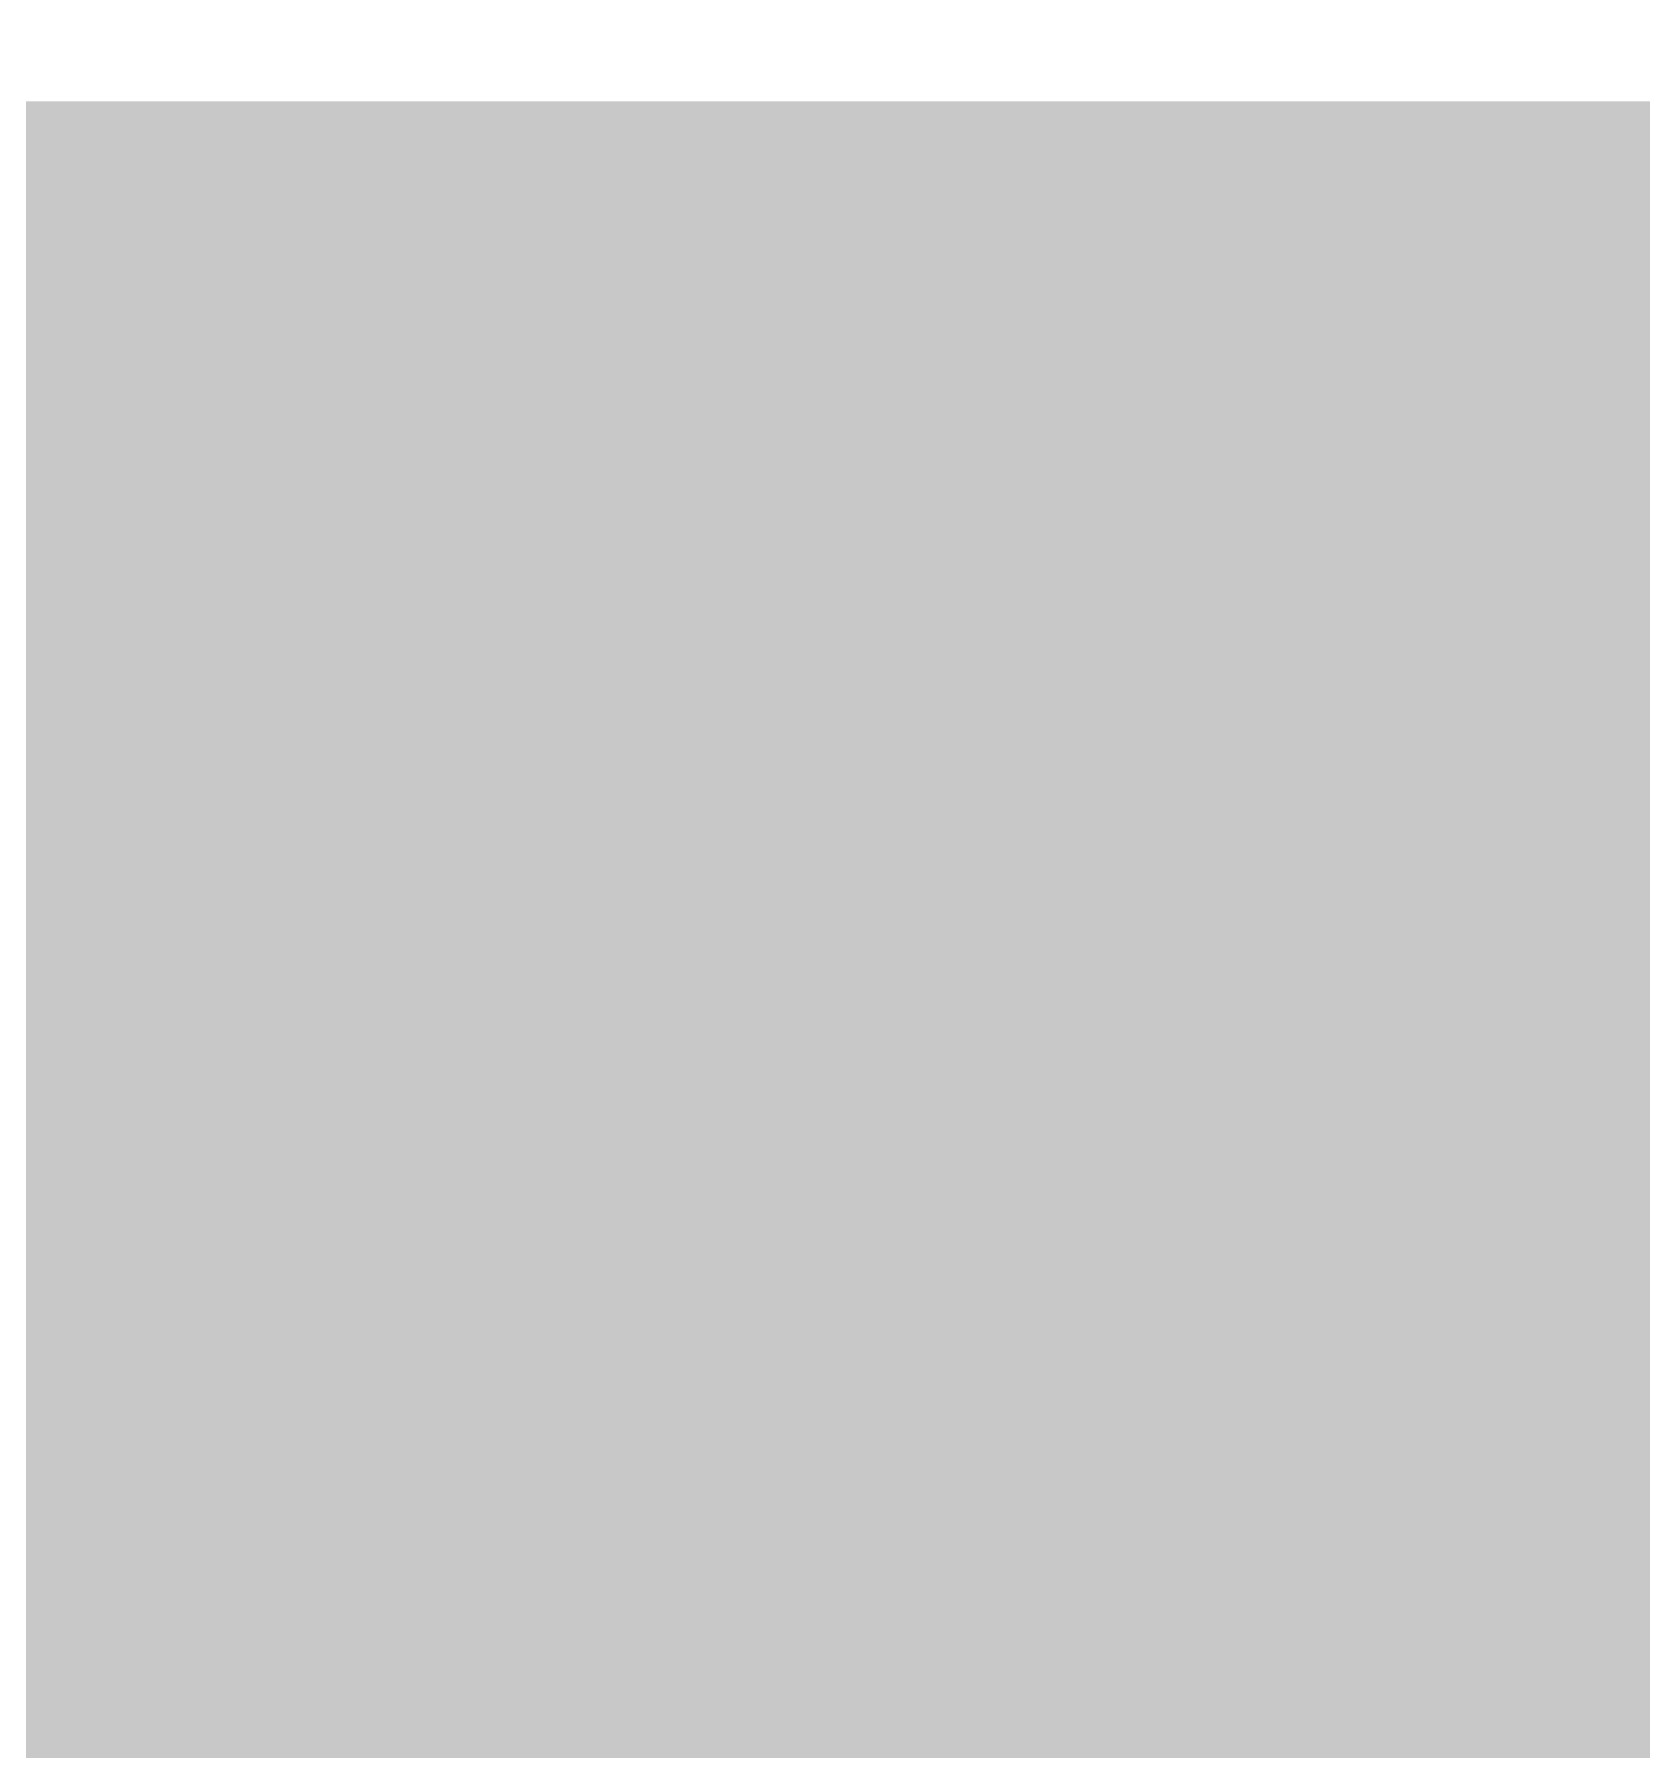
# Model space of a CAD drawing. Extents: x -0.1 to 65.1, y -1.2 to 30.1.
# Drawn here: x 29.0641 to 29.3384, y 6.7399 to 7.0326 of the extents above; entities that cross this region are included whole.
import ezdxf

# ---------------------------------------------------------------- set-up
doc = ezdxf.new("R2010")
doc.units = 0
doc.header["$MEASUREMENT"] = 0
doc.layers.get('0').update_dxf_attribs({"linetype": 'CONTINUOUS'})
doc.layers.add('2D_LINE_126', color=7, linetype='CONTINUOUS')

# ---------------------------------------------------------------- blocks, each defined once
blk = doc.blocks.new('DRAWING_63')
at = {"layer": '2D_LINE_126', "const_width": 0.0254}
for points in [[(-0.76581, -0.49149), (-1.76022, -0.49149)], [(-1.28016, -0.77724), (-1.28016, -0.76581), (-1.28016, -0.75438), (-1.28016, -0.74295), (-1.28016, -0.73152), (-1.28016, -0.72009), (-1.28016, -0.70866), (-1.28016, -0.69723), (-1.28016, -0.6858), (-1.28016, -0.67437), (-1.28016, -0.66294), (-1.28016, -0.65151), (-1.28016, -0.64008), (-1.28016, -0.62865), (-1.28016, -0.61722), (-1.28016, -0.60579), (-1.28016, -0.59436), (-1.28016, -0.58293), (-1.28016, -0.5715), (-1.28016, -0.56007), (-1.28016, -0.54864), (-1.28016, -0.53721), (-1.28016, -0.52578), (-1.28016, -0.51435), (-1.28016, -0.50292), (-1.28016, -0.49149), (-1.28016, -0.48006)], [(-1.29159, -0.77724), (-1.29159, -0.76581), (-1.29159, -0.75438), (-1.29159, -0.74295), (-1.29159, -0.73152), (-1.29159, -0.72009), (-1.29159, -0.70866), (-1.29159, -0.69723), (-1.29159, -0.6858), (-1.29159, -0.67437), (-1.29159, -0.66294), (-1.29159, -0.65151), (-1.29159, -0.64008), (-1.29159, -0.62865), (-1.29159, -0.61722), (-1.29159, -0.60579), (-1.29159, -0.59436), (-1.29159, -0.58293), (-1.29159, -0.5715), (-1.29159, -0.56007), (-1.29159, -0.54864), (-1.29159, -0.53721), (-1.29159, -0.52578), (-1.29159, -0.51435), (-1.29159, -0.50292), (-1.29159, -0.49149), (-1.29159, -0.48006)], [(-1.26873, -0.77724), (-1.26873, -0.76581), (-1.26873, -0.75438), (-1.26873, -0.74295), (-1.26873, -0.73152), (-1.26873, -0.72009), (-1.26873, -0.70866), (-1.26873, -0.69723), (-1.26873, -0.6858), (-1.26873, -0.67437), (-1.26873, -0.66294), (-1.26873, -0.65151), (-1.26873, -0.64008), (-1.26873, -0.62865), (-1.26873, -0.61722), (-1.26873, -0.60579), (-1.26873, -0.59436), (-1.26873, -0.58293), (-1.26873, -0.5715), (-1.26873, -0.56007), (-1.26873, -0.54864), (-1.26873, -0.53721), (-1.26873, -0.52578), (-1.26873, -0.51435), (-1.26873, -0.50292), (-1.26873, -0.49149), (-1.26873, -0.48006)], [(-1.2573, -0.77724), (-1.2573, -0.76581), (-1.2573, -0.75438), (-1.2573, -0.74295), (-1.2573, -0.73152), (-1.2573, -0.72009), (-1.2573, -0.70866), (-1.2573, -0.69723), (-1.2573, -0.6858), (-1.2573, -0.67437), (-1.2573, -0.66294), (-1.2573, -0.65151), (-1.2573, -0.64008), (-1.2573, -0.62865), (-1.2573, -0.61722), (-1.2573, -0.60579), (-1.2573, -0.59436), (-1.2573, -0.58293), (-1.2573, -0.5715), (-1.2573, -0.56007), (-1.2573, -0.54864), (-1.2573, -0.53721), (-1.2573, -0.52578), (-1.2573, -0.51435), (-1.2573, -0.50292), (-1.2573, -0.49149), (-1.2573, -0.48006)], [(-1.24587, -0.77724), (-1.24587, -0.76581), (-1.24587, -0.75438), (-1.24587, -0.74295), (-1.24587, -0.73152), (-1.24587, -0.72009), (-1.24587, -0.70866), (-1.24587, -0.69723), (-1.24587, -0.6858), (-1.24587, -0.67437), (-1.24587, -0.66294), (-1.24587, -0.65151), (-1.24587, -0.64008), (-1.24587, -0.62865), (-1.24587, -0.61722), (-1.24587, -0.60579), (-1.24587, -0.59436), (-1.24587, -0.58293), (-1.24587, -0.5715), (-1.24587, -0.56007), (-1.24587, -0.54864), (-1.24587, -0.53721), (-1.24587, -0.52578), (-1.24587, -0.51435), (-1.24587, -0.50292), (-1.24587, -0.49149), (-1.24587, -0.48006)], [(-1.23444, -0.77724), (-1.23444, -0.76581), (-1.23444, -0.75438), (-1.23444, -0.74295), (-1.23444, -0.73152), (-1.23444, -0.72009), (-1.23444, -0.70866), (-1.23444, -0.69723), (-1.23444, -0.6858), (-1.23444, -0.67437), (-1.23444, -0.66294), (-1.23444, -0.65151), (-1.23444, -0.64008), (-1.23444, -0.62865), (-1.23444, -0.61722), (-1.23444, -0.60579), (-1.23444, -0.59436), (-1.23444, -0.58293), (-1.23444, -0.5715), (-1.23444, -0.56007), (-1.23444, -0.54864), (-1.23444, -0.53721), (-1.23444, -0.52578), (-1.23444, -0.51435), (-1.23444, -0.50292), (-1.23444, -0.49149), (-1.23444, -0.48006)], [(-1.22301, -0.77724), (-1.22301, -0.76581), (-1.22301, -0.75438), (-1.22301, -0.74295), (-1.22301, -0.73152), (-1.22301, -0.72009), (-1.22301, -0.70866), (-1.22301, -0.69723), (-1.22301, -0.6858), (-1.22301, -0.67437), (-1.22301, -0.66294), (-1.22301, -0.65151), (-1.22301, -0.64008), (-1.22301, -0.62865), (-1.22301, -0.61722), (-1.22301, -0.60579), (-1.22301, -0.59436), (-1.22301, -0.58293), (-1.22301, -0.5715), (-1.22301, -0.56007), (-1.22301, -0.54864), (-1.22301, -0.53721), (-1.22301, -0.52578), (-1.22301, -0.51435), (-1.22301, -0.50292), (-1.22301, -0.49149), (-1.22301, -0.48006)], [(-1.21158, -0.77724), (-1.21158, -0.76581), (-1.21158, -0.75438), (-1.21158, -0.74295), (-1.21158, -0.73152), (-1.21158, -0.72009), (-1.21158, -0.70866), (-1.21158, -0.69723), (-1.21158, -0.6858), (-1.21158, -0.67437), (-1.21158, -0.66294), (-1.21158, -0.65151), (-1.21158, -0.64008), (-1.21158, -0.62865), (-1.21158, -0.61722), (-1.21158, -0.60579), (-1.21158, -0.59436), (-1.21158, -0.58293), (-1.21158, -0.5715), (-1.21158, -0.56007), (-1.21158, -0.54864), (-1.21158, -0.53721), (-1.21158, -0.52578), (-1.21158, -0.51435), (-1.21158, -0.50292), (-1.21158, -0.49149), (-1.21158, -0.48006)], [(-1.20015, -0.77724), (-1.20015, -0.76581), (-1.20015, -0.75438), (-1.20015, -0.74295), (-1.20015, -0.73152), (-1.20015, -0.72009), (-1.20015, -0.70866), (-1.20015, -0.69723), (-1.20015, -0.6858), (-1.20015, -0.67437), (-1.20015, -0.66294), (-1.20015, -0.65151), (-1.20015, -0.64008), (-1.20015, -0.62865), (-1.20015, -0.61722), (-1.20015, -0.60579), (-1.20015, -0.59436), (-1.20015, -0.58293), (-1.20015, -0.5715), (-1.20015, -0.56007), (-1.20015, -0.54864), (-1.20015, -0.53721), (-1.20015, -0.52578), (-1.20015, -0.51435), (-1.20015, -0.50292), (-1.20015, -0.49149), (-1.20015, -0.48006)], [(-1.18872, -0.77724), (-1.18872, -0.76581), (-1.18872, -0.75438), (-1.18872, -0.74295), (-1.18872, -0.73152), (-1.18872, -0.72009), (-1.18872, -0.70866), (-1.18872, -0.69723), (-1.18872, -0.6858), (-1.18872, -0.67437), (-1.18872, -0.66294), (-1.18872, -0.65151), (-1.18872, -0.64008), (-1.18872, -0.62865), (-1.18872, -0.61722), (-1.18872, -0.60579), (-1.18872, -0.59436), (-1.18872, -0.58293), (-1.18872, -0.5715), (-1.18872, -0.56007), (-1.18872, -0.54864), (-1.18872, -0.53721), (-1.18872, -0.52578), (-1.18872, -0.51435), (-1.18872, -0.50292), (-1.18872, -0.49149), (-1.18872, -0.48006)], [(-1.17729, -0.77724), (-1.17729, -0.76581), (-1.17729, -0.75438), (-1.17729, -0.74295), (-1.17729, -0.73152), (-1.17729, -0.72009), (-1.17729, -0.70866), (-1.17729, -0.69723), (-1.17729, -0.6858), (-1.17729, -0.67437), (-1.17729, -0.66294), (-1.17729, -0.65151), (-1.17729, -0.64008), (-1.17729, -0.62865), (-1.17729, -0.61722), (-1.17729, -0.60579), (-1.17729, -0.59436), (-1.17729, -0.58293), (-1.17729, -0.5715), (-1.17729, -0.56007), (-1.17729, -0.54864), (-1.17729, -0.53721), (-1.17729, -0.52578), (-1.17729, -0.51435), (-1.17729, -0.50292), (-1.17729, -0.49149), (-1.17729, -0.48006)], [(-1.16586, -0.77724), (-1.16586, -0.76581), (-1.16586, -0.75438), (-1.16586, -0.74295), (-1.16586, -0.73152), (-1.16586, -0.72009), (-1.16586, -0.70866), (-1.16586, -0.69723), (-1.16586, -0.6858), (-1.16586, -0.67437), (-1.16586, -0.66294), (-1.16586, -0.65151), (-1.16586, -0.64008), (-1.16586, -0.62865), (-1.16586, -0.61722), (-1.16586, -0.60579), (-1.16586, -0.59436), (-1.16586, -0.58293), (-1.16586, -0.5715), (-1.16586, -0.56007), (-1.16586, -0.54864), (-1.16586, -0.53721), (-1.16586, -0.52578), (-1.16586, -0.51435), (-1.16586, -0.50292), (-1.16586, -0.49149), (-1.16586, -0.48006)], [(-1.15443, -0.77724), (-1.15443, -0.76581), (-1.15443, -0.75438), (-1.15443, -0.74295), (-1.15443, -0.73152), (-1.15443, -0.72009), (-1.15443, -0.70866), (-1.15443, -0.69723), (-1.15443, -0.6858), (-1.15443, -0.67437), (-1.15443, -0.66294), (-1.15443, -0.65151), (-1.15443, -0.64008), (-1.15443, -0.62865), (-1.15443, -0.61722), (-1.15443, -0.60579), (-1.15443, -0.59436), (-1.15443, -0.58293), (-1.15443, -0.5715), (-1.15443, -0.56007), (-1.15443, -0.54864), (-1.15443, -0.53721), (-1.15443, -0.52578), (-1.15443, -0.51435), (-1.15443, -0.50292), (-1.15443, -0.49149), (-1.15443, -0.48006)], [(-1.143, -0.77724), (-1.143, -0.76581), (-1.143, -0.75438), (-1.143, -0.74295), (-1.143, -0.73152), (-1.143, -0.72009), (-1.143, -0.70866), (-1.143, -0.69723), (-1.143, -0.6858), (-1.143, -0.67437), (-1.143, -0.66294), (-1.143, -0.65151), (-1.143, -0.64008), (-1.143, -0.62865), (-1.143, -0.61722), (-1.143, -0.60579), (-1.143, -0.59436), (-1.143, -0.58293), (-1.143, -0.5715), (-1.143, -0.56007), (-1.143, -0.54864), (-1.143, -0.53721), (-1.143, -0.52578), (-1.143, -0.51435), (-1.143, -0.50292), (-1.143, -0.49149), (-1.143, -0.48006)], [(-1.13157, -0.77724), (-1.13157, -0.76581), (-1.13157, -0.75438), (-1.13157, -0.74295), (-1.13157, -0.73152), (-1.13157, -0.72009), (-1.13157, -0.70866), (-1.13157, -0.69723), (-1.13157, -0.6858), (-1.13157, -0.67437), (-1.13157, -0.66294), (-1.13157, -0.65151), (-1.13157, -0.64008), (-1.13157, -0.62865), (-1.13157, -0.61722), (-1.13157, -0.60579), (-1.13157, -0.59436), (-1.13157, -0.58293), (-1.13157, -0.5715), (-1.13157, -0.56007), (-1.13157, -0.54864), (-1.13157, -0.53721), (-1.13157, -0.52578), (-1.13157, -0.51435), (-1.13157, -0.50292), (-1.13157, -0.49149), (-1.13157, -0.48006)], [(-1.12014, -0.77724), (-1.12014, -0.76581), (-1.12014, -0.75438), (-1.12014, -0.74295), (-1.12014, -0.73152), (-1.12014, -0.72009), (-1.12014, -0.70866), (-1.12014, -0.69723), (-1.12014, -0.6858), (-1.12014, -0.67437), (-1.12014, -0.66294), (-1.12014, -0.65151), (-1.12014, -0.64008), (-1.12014, -0.62865), (-1.12014, -0.61722), (-1.12014, -0.60579), (-1.12014, -0.59436), (-1.12014, -0.58293), (-1.12014, -0.5715), (-1.12014, -0.56007), (-1.12014, -0.54864), (-1.12014, -0.53721), (-1.12014, -0.52578), (-1.12014, -0.51435), (-1.12014, -0.50292), (-1.12014, -0.49149), (-1.12014, -0.48006)], [(-1.10871, -0.77724), (-1.10871, -0.76581), (-1.10871, -0.75438), (-1.10871, -0.74295), (-1.10871, -0.73152), (-1.10871, -0.72009), (-1.10871, -0.70866), (-1.10871, -0.69723), (-1.10871, -0.6858), (-1.10871, -0.67437), (-1.10871, -0.66294), (-1.10871, -0.65151), (-1.10871, -0.64008), (-1.10871, -0.62865), (-1.10871, -0.61722), (-1.10871, -0.60579), (-1.10871, -0.59436), (-1.10871, -0.58293), (-1.10871, -0.5715), (-1.10871, -0.56007), (-1.10871, -0.54864), (-1.10871, -0.53721), (-1.10871, -0.52578), (-1.10871, -0.51435), (-1.10871, -0.50292), (-1.10871, -0.49149), (-1.10871, -0.48006)], [(-1.09728, -0.77724), (-1.09728, -0.76581), (-1.09728, -0.75438), (-1.09728, -0.74295), (-1.09728, -0.73152), (-1.09728, -0.72009), (-1.09728, -0.70866), (-1.09728, -0.69723), (-1.09728, -0.6858), (-1.09728, -0.67437), (-1.09728, -0.66294), (-1.09728, -0.65151), (-1.09728, -0.64008), (-1.09728, -0.62865), (-1.09728, -0.61722), (-1.09728, -0.60579), (-1.09728, -0.59436), (-1.09728, -0.58293), (-1.09728, -0.5715), (-1.09728, -0.56007), (-1.09728, -0.54864), (-1.09728, -0.53721), (-1.09728, -0.52578), (-1.09728, -0.51435), (-1.09728, -0.50292), (-1.09728, -0.49149), (-1.09728, -0.48006)], [(-1.08585, -0.77724), (-1.08585, -0.76581), (-1.08585, -0.75438), (-1.08585, -0.74295), (-1.08585, -0.73152), (-1.08585, -0.72009), (-1.08585, -0.70866), (-1.08585, -0.69723), (-1.08585, -0.6858), (-1.08585, -0.67437), (-1.08585, -0.66294), (-1.08585, -0.65151), (-1.08585, -0.64008), (-1.08585, -0.62865), (-1.08585, -0.61722), (-1.08585, -0.60579), (-1.08585, -0.59436), (-1.08585, -0.58293), (-1.08585, -0.5715), (-1.08585, -0.56007), (-1.08585, -0.54864), (-1.08585, -0.53721), (-1.08585, -0.52578), (-1.08585, -0.51435), (-1.08585, -0.50292), (-1.08585, -0.49149), (-1.08585, -0.48006)], [(-1.07442, -0.77724), (-1.07442, -0.76581), (-1.07442, -0.75438), (-1.07442, -0.74295), (-1.07442, -0.73152), (-1.07442, -0.72009), (-1.07442, -0.70866), (-1.07442, -0.69723), (-1.07442, -0.6858), (-1.07442, -0.67437), (-1.07442, -0.66294), (-1.07442, -0.65151), (-1.07442, -0.64008), (-1.07442, -0.62865), (-1.07442, -0.61722), (-1.07442, -0.60579), (-1.07442, -0.59436), (-1.07442, -0.58293), (-1.07442, -0.5715), (-1.07442, -0.56007), (-1.07442, -0.54864), (-1.07442, -0.53721), (-1.07442, -0.52578), (-1.07442, -0.51435), (-1.07442, -0.50292), (-1.07442, -0.49149), (-1.07442, -0.48006)], [(-1.06299, -0.77724), (-1.06299, -0.76581), (-1.06299, -0.75438), (-1.06299, -0.74295), (-1.06299, -0.73152), (-1.06299, -0.72009), (-1.06299, -0.70866), (-1.06299, -0.69723), (-1.06299, -0.6858), (-1.06299, -0.67437), (-1.06299, -0.66294), (-1.06299, -0.65151), (-1.06299, -0.64008), (-1.06299, -0.62865), (-1.06299, -0.61722), (-1.06299, -0.60579), (-1.06299, -0.59436), (-1.06299, -0.58293), (-1.06299, -0.5715), (-1.06299, -0.56007), (-1.06299, -0.54864), (-1.06299, -0.53721), (-1.06299, -0.52578), (-1.06299, -0.51435), (-1.06299, -0.50292), (-1.06299, -0.49149), (-1.06299, -0.48006)], [(-1.05156, -0.77724), (-1.05156, -0.76581), (-1.05156, -0.75438), (-1.05156, -0.74295), (-1.05156, -0.73152), (-1.05156, -0.72009), (-1.05156, -0.70866), (-1.05156, -0.69723), (-1.05156, -0.6858), (-1.05156, -0.67437), (-1.05156, -0.66294), (-1.05156, -0.65151), (-1.05156, -0.64008), (-1.05156, -0.62865), (-1.05156, -0.61722), (-1.05156, -0.60579), (-1.05156, -0.59436), (-1.05156, -0.58293), (-1.05156, -0.5715), (-1.05156, -0.56007), (-1.05156, -0.54864), (-1.05156, -0.53721), (-1.05156, -0.52578), (-1.05156, -0.51435), (-1.05156, -0.50292), (-1.05156, -0.49149), (-1.05156, -0.48006)], [(-1.04013, -0.77724), (-1.04013, -0.76581), (-1.04013, -0.75438), (-1.04013, -0.74295), (-1.04013, -0.73152), (-1.04013, -0.72009), (-1.04013, -0.70866), (-1.04013, -0.69723), (-1.04013, -0.6858), (-1.04013, -0.67437), (-1.04013, -0.66294), (-1.04013, -0.65151), (-1.04013, -0.64008), (-1.04013, -0.62865), (-1.04013, -0.61722), (-1.04013, -0.60579), (-1.04013, -0.59436), (-1.04013, -0.58293), (-1.04013, -0.5715), (-1.04013, -0.56007), (-1.04013, -0.54864), (-1.04013, -0.53721), (-1.04013, -0.52578), (-1.04013, -0.51435), (-1.04013, -0.50292), (-1.04013, -0.49149), (-1.04013, -0.48006)], [(-1.0287, -0.77724), (-1.0287, -0.76581), (-1.0287, -0.75438), (-1.0287, -0.74295), (-1.0287, -0.73152), (-1.0287, -0.72009), (-1.0287, -0.70866), (-1.0287, -0.69723), (-1.0287, -0.6858), (-1.0287, -0.67437), (-1.0287, -0.66294), (-1.0287, -0.65151), (-1.0287, -0.64008), (-1.0287, -0.62865), (-1.0287, -0.61722), (-1.0287, -0.60579), (-1.0287, -0.59436), (-1.0287, -0.58293), (-1.0287, -0.5715), (-1.0287, -0.56007), (-1.0287, -0.54864), (-1.0287, -0.53721), (-1.0287, -0.52578), (-1.0287, -0.51435), (-1.0287, -0.50292), (-1.0287, -0.49149), (-1.0287, -0.48006)], [(-1.01727, -0.77724), (-1.01727, -0.76581), (-1.01727, -0.75438), (-1.01727, -0.74295), (-1.01727, -0.73152), (-1.01727, -0.72009), (-1.01727, -0.70866), (-1.01727, -0.69723), (-1.01727, -0.6858), (-1.01727, -0.67437), (-1.01727, -0.66294), (-1.01727, -0.65151), (-1.01727, -0.64008), (-1.01727, -0.62865), (-1.01727, -0.61722), (-1.01727, -0.60579), (-1.01727, -0.59436), (-1.01727, -0.58293), (-1.01727, -0.5715), (-1.01727, -0.56007), (-1.01727, -0.54864), (-1.01727, -0.53721), (-1.01727, -0.52578), (-1.01727, -0.51435), (-1.01727, -0.50292), (-1.01727, -0.49149), (-1.01727, -0.48006)], [(-1.00584, -0.77724), (-1.00584, -0.76581), (-1.00584, -0.75438), (-1.00584, -0.74295), (-1.00584, -0.73152), (-1.00584, -0.72009), (-1.00584, -0.70866), (-1.00584, -0.69723), (-1.00584, -0.6858), (-1.00584, -0.67437), (-1.00584, -0.66294), (-1.00584, -0.65151), (-1.00584, -0.64008), (-1.00584, -0.62865), (-1.00584, -0.61722), (-1.00584, -0.60579), (-1.00584, -0.59436), (-1.00584, -0.58293), (-1.00584, -0.5715), (-1.00584, -0.56007), (-1.00584, -0.54864), (-1.00584, -0.53721), (-1.00584, -0.52578), (-1.00584, -0.51435), (-1.00584, -0.50292), (-1.00584, -0.49149), (-1.00584, -0.48006)], [(-1.30302, -0.49149), (-1.29159, -0.49149), (-1.28016, -0.49149), (-1.26873, -0.49149), (-1.2573, -0.49149), (-1.24587, -0.49149), (-1.23444, -0.49149), (-1.22301, -0.49149), (-1.21158, -0.49149), (-1.20015, -0.49149), (-1.18872, -0.49149), (-1.17729, -0.49149), (-1.16586, -0.49149), (-1.15443, -0.49149), (-1.143, -0.49149), (-1.13157, -0.49149), (-1.12014, -0.49149), (-1.10871, -0.49149), (-1.09728, -0.49149), (-1.08585, -0.49149), (-1.07442, -0.49149), (-1.06299, -0.49149), (-1.05156, -0.49149), (-1.04013, -0.49149), (-1.0287, -0.49149), (-1.01727, -0.49149), (-1.00584, -0.49149), (-0.99441, -0.49149)], [(-1.30302, -0.50292), (-1.29159, -0.50292), (-1.28016, -0.50292), (-1.26873, -0.50292), (-1.2573, -0.50292), (-1.24587, -0.50292), (-1.23444, -0.50292), (-1.22301, -0.50292), (-1.21158, -0.50292), (-1.20015, -0.50292), (-1.18872, -0.50292), (-1.17729, -0.50292), (-1.16586, -0.50292), (-1.15443, -0.50292), (-1.143, -0.50292), (-1.13157, -0.50292), (-1.12014, -0.50292), (-1.10871, -0.50292), (-1.09728, -0.50292), (-1.08585, -0.50292), (-1.07442, -0.50292), (-1.06299, -0.50292), (-1.05156, -0.50292), (-1.04013, -0.50292), (-1.0287, -0.50292), (-1.01727, -0.50292), (-1.00584, -0.50292), (-0.99441, -0.50292)], [(-0.99441, -0.52578), (-1.00584, -0.52578), (-1.01727, -0.52578), (-1.0287, -0.52578), (-1.04013, -0.52578), (-1.05156, -0.52578), (-1.06299, -0.52578), (-1.07442, -0.52578), (-1.08585, -0.52578), (-1.09728, -0.52578), (-1.10871, -0.52578), (-1.12014, -0.52578), (-1.13157, -0.52578), (-1.143, -0.52578), (-1.15443, -0.52578), (-1.16586, -0.52578), (-1.17729, -0.52578), (-1.18872, -0.52578), (-1.20015, -0.52578), (-1.21158, -0.52578), (-1.22301, -0.52578), (-1.23444, -0.52578), (-1.24587, -0.52578), (-1.2573, -0.52578), (-1.26873, -0.52578), (-1.28016, -0.52578), (-1.29159, -0.52578), (-1.30302, -0.52578)], [(-1.30302, -0.51435), (-1.29159, -0.51435), (-1.28016, -0.51435), (-1.26873, -0.51435), (-1.2573, -0.51435), (-1.24587, -0.51435), (-1.23444, -0.51435), (-1.22301, -0.51435), (-1.21158, -0.51435), (-1.20015, -0.51435), (-1.18872, -0.51435), (-1.17729, -0.51435), (-1.16586, -0.51435), (-1.15443, -0.51435), (-1.143, -0.51435), (-1.13157, -0.51435), (-1.12014, -0.51435), (-1.10871, -0.51435), (-1.09728, -0.51435), (-1.08585, -0.51435), (-1.07442, -0.51435), (-1.06299, -0.51435), (-1.05156, -0.51435), (-1.04013, -0.51435), (-1.0287, -0.51435), (-1.01727, -0.51435), (-1.00584, -0.51435), (-0.99441, -0.51435)], [(-0.99441, -0.54864), (-1.00584, -0.54864), (-1.01727, -0.54864), (-1.0287, -0.54864), (-1.04013, -0.54864), (-1.05156, -0.54864), (-1.06299, -0.54864), (-1.07442, -0.54864), (-1.08585, -0.54864), (-1.09728, -0.54864), (-1.10871, -0.54864), (-1.12014, -0.54864), (-1.13157, -0.54864), (-1.143, -0.54864), (-1.15443, -0.54864), (-1.16586, -0.54864), (-1.17729, -0.54864), (-1.18872, -0.54864), (-1.20015, -0.54864), (-1.21158, -0.54864), (-1.22301, -0.54864), (-1.23444, -0.54864), (-1.24587, -0.54864), (-1.2573, -0.54864), (-1.26873, -0.54864), (-1.28016, -0.54864), (-1.29159, -0.54864), (-1.30302, -0.54864)], [(-1.30302, -0.53721), (-1.29159, -0.53721), (-1.28016, -0.53721), (-1.26873, -0.53721), (-1.2573, -0.53721), (-1.24587, -0.53721), (-1.23444, -0.53721), (-1.22301, -0.53721), (-1.21158, -0.53721), (-1.20015, -0.53721), (-1.18872, -0.53721), (-1.17729, -0.53721), (-1.16586, -0.53721), (-1.15443, -0.53721), (-1.143, -0.53721), (-1.13157, -0.53721), (-1.12014, -0.53721), (-1.10871, -0.53721), (-1.09728, -0.53721), (-1.08585, -0.53721), (-1.07442, -0.53721), (-1.06299, -0.53721), (-1.05156, -0.53721), (-1.04013, -0.53721), (-1.0287, -0.53721), (-1.01727, -0.53721), (-1.00584, -0.53721), (-0.99441, -0.53721)], [(-1.30302, -0.56007), (-1.29159, -0.56007), (-1.28016, -0.56007), (-1.26873, -0.56007), (-1.2573, -0.56007), (-1.24587, -0.56007), (-1.23444, -0.56007), (-1.22301, -0.56007), (-1.21158, -0.56007), (-1.20015, -0.56007), (-1.18872, -0.56007), (-1.17729, -0.56007), (-1.16586, -0.56007), (-1.15443, -0.56007), (-1.143, -0.56007), (-1.13157, -0.56007), (-1.12014, -0.56007), (-1.10871, -0.56007), (-1.09728, -0.56007), (-1.08585, -0.56007), (-1.07442, -0.56007), (-1.06299, -0.56007), (-1.05156, -0.56007), (-1.04013, -0.56007), (-1.0287, -0.56007), (-1.01727, -0.56007), (-1.00584, -0.56007), (-0.99441, -0.56007)], [(-1.30302, -0.5715), (-1.29159, -0.5715), (-1.28016, -0.5715), (-1.26873, -0.5715), (-1.2573, -0.5715), (-1.24587, -0.5715), (-1.23444, -0.5715), (-1.22301, -0.5715), (-1.21158, -0.5715), (-1.20015, -0.5715), (-1.18872, -0.5715), (-1.17729, -0.5715), (-1.16586, -0.5715), (-1.15443, -0.5715), (-1.143, -0.5715), (-1.13157, -0.5715), (-1.12014, -0.5715), (-1.10871, -0.5715), (-1.09728, -0.5715), (-1.08585, -0.5715), (-1.07442, -0.5715), (-1.06299, -0.5715), (-1.05156, -0.5715), (-1.04013, -0.5715), (-1.0287, -0.5715), (-1.01727, -0.5715), (-1.00584, -0.5715), (-0.99441, -0.5715)], [(-1.30302, -0.58293), (-1.29159, -0.58293), (-1.28016, -0.58293), (-1.26873, -0.58293), (-1.2573, -0.58293), (-1.24587, -0.58293), (-1.23444, -0.58293), (-1.22301, -0.58293), (-1.21158, -0.58293), (-1.20015, -0.58293), (-1.18872, -0.58293), (-1.17729, -0.58293), (-1.16586, -0.58293), (-1.15443, -0.58293), (-1.143, -0.58293), (-1.13157, -0.58293), (-1.12014, -0.58293), (-1.10871, -0.58293), (-1.09728, -0.58293), (-1.08585, -0.58293), (-1.07442, -0.58293), (-1.06299, -0.58293), (-1.05156, -0.58293), (-1.04013, -0.58293), (-1.0287, -0.58293), (-1.01727, -0.58293), (-1.00584, -0.58293), (-0.99441, -0.58293)], [(-1.30302, -0.59436), (-1.29159, -0.59436), (-1.28016, -0.59436), (-1.26873, -0.59436), (-1.2573, -0.59436), (-1.24587, -0.59436), (-1.23444, -0.59436), (-1.22301, -0.59436), (-1.21158, -0.59436), (-1.20015, -0.59436), (-1.18872, -0.59436), (-1.17729, -0.59436), (-1.16586, -0.59436), (-1.15443, -0.59436), (-1.143, -0.59436), (-1.13157, -0.59436), (-1.12014, -0.59436), (-1.10871, -0.59436), (-1.09728, -0.59436), (-1.08585, -0.59436), (-1.07442, -0.59436), (-1.06299, -0.59436), (-1.05156, -0.59436), (-1.04013, -0.59436), (-1.0287, -0.59436), (-1.01727, -0.59436), (-1.00584, -0.59436), (-0.99441, -0.59436)], [(-1.30302, -0.60579), (-1.29159, -0.60579), (-1.28016, -0.60579), (-1.26873, -0.60579), (-1.2573, -0.60579), (-1.24587, -0.60579), (-1.23444, -0.60579), (-1.22301, -0.60579), (-1.21158, -0.60579), (-1.20015, -0.60579), (-1.18872, -0.60579), (-1.17729, -0.60579), (-1.16586, -0.60579), (-1.15443, -0.60579), (-1.143, -0.60579), (-1.13157, -0.60579), (-1.12014, -0.60579), (-1.10871, -0.60579), (-1.09728, -0.60579), (-1.08585, -0.60579), (-1.07442, -0.60579), (-1.06299, -0.60579), (-1.05156, -0.60579), (-1.04013, -0.60579), (-1.0287, -0.60579), (-1.01727, -0.60579), (-1.00584, -0.60579), (-0.99441, -0.60579)], [(-1.30302, -0.61722), (-1.29159, -0.61722), (-1.28016, -0.61722), (-1.26873, -0.61722), (-1.2573, -0.61722), (-1.24587, -0.61722), (-1.23444, -0.61722), (-1.22301, -0.61722), (-1.21158, -0.61722), (-1.20015, -0.61722), (-1.18872, -0.61722), (-1.17729, -0.61722), (-1.16586, -0.61722), (-1.15443, -0.61722), (-1.143, -0.61722), (-1.13157, -0.61722), (-1.12014, -0.61722), (-1.10871, -0.61722), (-1.09728, -0.61722), (-1.08585, -0.61722), (-1.07442, -0.61722), (-1.06299, -0.61722), (-1.05156, -0.61722), (-1.04013, -0.61722), (-1.0287, -0.61722), (-1.01727, -0.61722), (-1.00584, -0.61722), (-0.99441, -0.61722)], [(-1.30302, -0.62865), (-1.29159, -0.62865), (-1.28016, -0.62865), (-1.26873, -0.62865), (-1.2573, -0.62865), (-1.24587, -0.62865), (-1.23444, -0.62865), (-1.22301, -0.62865), (-1.21158, -0.62865), (-1.20015, -0.62865), (-1.18872, -0.62865), (-1.17729, -0.62865), (-1.16586, -0.62865), (-1.15443, -0.62865), (-1.143, -0.62865), (-1.13157, -0.62865), (-1.12014, -0.62865), (-1.10871, -0.62865), (-1.09728, -0.62865), (-1.08585, -0.62865), (-1.07442, -0.62865), (-1.06299, -0.62865), (-1.05156, -0.62865), (-1.04013, -0.62865), (-1.0287, -0.62865), (-1.01727, -0.62865), (-1.00584, -0.62865), (-0.99441, -0.62865)], [(-0.99441, -0.64008), (-1.00584, -0.64008), (-1.01727, -0.64008), (-1.0287, -0.64008), (-1.04013, -0.64008), (-1.05156, -0.64008), (-1.06299, -0.64008), (-1.07442, -0.64008), (-1.08585, -0.64008), (-1.09728, -0.64008), (-1.10871, -0.64008), (-1.12014, -0.64008), (-1.13157, -0.64008), (-1.143, -0.64008), (-1.15443, -0.64008), (-1.16586, -0.64008), (-1.17729, -0.64008), (-1.18872, -0.64008), (-1.20015, -0.64008), (-1.21158, -0.64008), (-1.22301, -0.64008), (-1.23444, -0.64008), (-1.24587, -0.64008), (-1.2573, -0.64008), (-1.26873, -0.64008), (-1.28016, -0.64008), (-1.29159, -0.64008), (-1.30302, -0.64008)], [(-1.30302, -0.65151), (-1.29159, -0.65151), (-1.28016, -0.65151), (-1.26873, -0.65151), (-1.2573, -0.65151), (-1.24587, -0.65151), (-1.23444, -0.65151), (-1.22301, -0.65151), (-1.21158, -0.65151), (-1.20015, -0.65151), (-1.18872, -0.65151), (-1.17729, -0.65151), (-1.16586, -0.65151), (-1.15443, -0.65151), (-1.143, -0.65151), (-1.13157, -0.65151), (-1.12014, -0.65151), (-1.10871, -0.65151), (-1.09728, -0.65151), (-1.08585, -0.65151), (-1.07442, -0.65151), (-1.06299, -0.65151), (-1.05156, -0.65151), (-1.04013, -0.65151), (-1.0287, -0.65151), (-1.01727, -0.65151), (-1.00584, -0.65151), (-0.99441, -0.65151)], [(-1.30302, -0.66294), (-1.29159, -0.66294), (-1.28016, -0.66294), (-1.26873, -0.66294), (-1.2573, -0.66294), (-1.24587, -0.66294), (-1.23444, -0.66294), (-1.22301, -0.66294), (-1.21158, -0.66294), (-1.20015, -0.66294), (-1.18872, -0.66294), (-1.17729, -0.66294), (-1.16586, -0.66294), (-1.15443, -0.66294), (-1.143, -0.66294), (-1.13157, -0.66294), (-1.12014, -0.66294), (-1.10871, -0.66294), (-1.09728, -0.66294), (-1.08585, -0.66294), (-1.07442, -0.66294), (-1.06299, -0.66294), (-1.05156, -0.66294), (-1.04013, -0.66294), (-1.0287, -0.66294), (-1.01727, -0.66294), (-1.00584, -0.66294), (-0.99441, -0.66294)], [(-1.30302, -0.67437), (-1.29159, -0.67437), (-1.28016, -0.67437), (-1.26873, -0.67437), (-1.2573, -0.67437), (-1.24587, -0.67437), (-1.23444, -0.67437), (-1.22301, -0.67437), (-1.21158, -0.67437), (-1.20015, -0.67437), (-1.18872, -0.67437), (-1.17729, -0.67437), (-1.16586, -0.67437), (-1.15443, -0.67437), (-1.143, -0.67437), (-1.13157, -0.67437), (-1.12014, -0.67437), (-1.10871, -0.67437), (-1.09728, -0.67437), (-1.08585, -0.67437), (-1.07442, -0.67437), (-1.06299, -0.67437), (-1.05156, -0.67437), (-1.04013, -0.67437), (-1.0287, -0.67437), (-1.01727, -0.67437), (-1.00584, -0.67437), (-0.99441, -0.67437)], [(-0.99441, -0.6858), (-1.00584, -0.6858), (-1.01727, -0.6858), (-1.0287, -0.6858), (-1.04013, -0.6858), (-1.05156, -0.6858), (-1.06299, -0.6858), (-1.07442, -0.6858), (-1.08585, -0.6858), (-1.09728, -0.6858), (-1.10871, -0.6858), (-1.12014, -0.6858), (-1.13157, -0.6858), (-1.143, -0.6858), (-1.15443, -0.6858), (-1.16586, -0.6858), (-1.17729, -0.6858), (-1.18872, -0.6858), (-1.20015, -0.6858), (-1.21158, -0.6858), (-1.22301, -0.6858), (-1.23444, -0.6858), (-1.24587, -0.6858), (-1.2573, -0.6858), (-1.26873, -0.6858), (-1.28016, -0.6858), (-1.29159, -0.6858), (-1.30302, -0.6858)], [(-1.30302, -0.69723), (-1.29159, -0.69723), (-1.28016, -0.69723), (-1.26873, -0.69723), (-1.2573, -0.69723), (-1.24587, -0.69723), (-1.23444, -0.69723), (-1.22301, -0.69723), (-1.21158, -0.69723), (-1.20015, -0.69723), (-1.18872, -0.69723), (-1.17729, -0.69723), (-1.16586, -0.69723), (-1.15443, -0.69723), (-1.143, -0.69723), (-1.13157, -0.69723), (-1.12014, -0.69723), (-1.10871, -0.69723), (-1.09728, -0.69723), (-1.08585, -0.69723), (-1.07442, -0.69723), (-1.06299, -0.69723), (-1.05156, -0.69723), (-1.04013, -0.69723), (-1.0287, -0.69723), (-1.01727, -0.69723), (-1.00584, -0.69723), (-0.99441, -0.69723)], [(-1.30302, -0.70866), (-1.29159, -0.70866), (-1.28016, -0.70866), (-1.26873, -0.70866), (-1.2573, -0.70866), (-1.24587, -0.70866), (-1.23444, -0.70866), (-1.22301, -0.70866), (-1.21158, -0.70866), (-1.20015, -0.70866), (-1.18872, -0.70866), (-1.17729, -0.70866), (-1.16586, -0.70866), (-1.15443, -0.70866), (-1.143, -0.70866), (-1.13157, -0.70866), (-1.12014, -0.70866), (-1.10871, -0.70866), (-1.09728, -0.70866), (-1.08585, -0.70866), (-1.07442, -0.70866), (-1.06299, -0.70866), (-1.05156, -0.70866), (-1.04013, -0.70866), (-1.0287, -0.70866), (-1.01727, -0.70866), (-1.00584, -0.70866), (-0.99441, -0.70866)], [(-1.30302, -0.72009), (-1.29159, -0.72009), (-1.28016, -0.72009), (-1.26873, -0.72009), (-1.2573, -0.72009), (-1.24587, -0.72009), (-1.23444, -0.72009), (-1.22301, -0.72009), (-1.21158, -0.72009), (-1.20015, -0.72009), (-1.18872, -0.72009), (-1.17729, -0.72009), (-1.16586, -0.72009), (-1.15443, -0.72009), (-1.143, -0.72009), (-1.13157, -0.72009), (-1.12014, -0.72009), (-1.10871, -0.72009), (-1.09728, -0.72009), (-1.08585, -0.72009), (-1.07442, -0.72009), (-1.06299, -0.72009), (-1.05156, -0.72009), (-1.04013, -0.72009), (-1.0287, -0.72009), (-1.01727, -0.72009), (-1.00584, -0.72009), (-0.99441, -0.72009)], [(-1.30302, -0.73152), (-1.29159, -0.73152), (-1.28016, -0.73152), (-1.26873, -0.73152), (-1.2573, -0.73152), (-1.24587, -0.73152), (-1.23444, -0.73152), (-1.22301, -0.73152), (-1.21158, -0.73152), (-1.20015, -0.73152), (-1.18872, -0.73152), (-1.17729, -0.73152), (-1.16586, -0.73152), (-1.15443, -0.73152), (-1.143, -0.73152), (-1.13157, -0.73152), (-1.12014, -0.73152), (-1.10871, -0.73152), (-1.09728, -0.73152), (-1.08585, -0.73152), (-1.07442, -0.73152), (-1.06299, -0.73152), (-1.05156, -0.73152), (-1.04013, -0.73152), (-1.0287, -0.73152), (-1.01727, -0.73152), (-1.00584, -0.73152), (-0.99441, -0.73152)], [(-1.30302, -0.74295), (-1.29159, -0.74295), (-1.28016, -0.74295), (-1.26873, -0.74295), (-1.2573, -0.74295), (-1.24587, -0.74295), (-1.23444, -0.74295), (-1.22301, -0.74295), (-1.21158, -0.74295), (-1.20015, -0.74295), (-1.18872, -0.74295), (-1.17729, -0.74295), (-1.16586, -0.74295), (-1.15443, -0.74295), (-1.143, -0.74295), (-1.13157, -0.74295), (-1.12014, -0.74295), (-1.10871, -0.74295), (-1.09728, -0.74295), (-1.08585, -0.74295), (-1.07442, -0.74295), (-1.06299, -0.74295), (-1.05156, -0.74295), (-1.04013, -0.74295), (-1.0287, -0.74295), (-1.01727, -0.74295), (-1.00584, -0.74295), (-0.99441, -0.74295)], [(-1.30302, -0.75438), (-1.29159, -0.75438), (-1.28016, -0.75438), (-1.26873, -0.75438), (-1.2573, -0.75438), (-1.24587, -0.75438), (-1.23444, -0.75438), (-1.22301, -0.75438), (-1.21158, -0.75438), (-1.20015, -0.75438), (-1.18872, -0.75438), (-1.17729, -0.75438), (-1.16586, -0.75438), (-1.15443, -0.75438), (-1.143, -0.75438), (-1.13157, -0.75438), (-1.12014, -0.75438), (-1.10871, -0.75438), (-1.09728, -0.75438), (-1.08585, -0.75438), (-1.07442, -0.75438), (-1.06299, -0.75438), (-1.05156, -0.75438), (-1.04013, -0.75438), (-1.0287, -0.75438), (-1.01727, -0.75438), (-1.00584, -0.75438), (-0.99441, -0.75438)], [(-1.30302, -0.76581), (-1.29159, -0.76581), (-1.28016, -0.76581), (-1.26873, -0.76581), (-1.2573, -0.76581), (-1.24587, -0.76581), (-1.23444, -0.76581), (-1.22301, -0.76581), (-1.21158, -0.76581), (-1.20015, -0.76581), (-1.18872, -0.76581), (-1.17729, -0.76581), (-1.16586, -0.76581), (-1.15443, -0.76581), (-1.143, -0.76581), (-1.13157, -0.76581), (-1.12014, -0.76581), (-1.10871, -0.76581), (-1.09728, -0.76581), (-1.08585, -0.76581), (-1.07442, -0.76581), (-1.06299, -0.76581), (-1.05156, -0.76581), (-1.04013, -0.76581), (-1.0287, -0.76581), (-1.01727, -0.76581), (-1.00584, -0.76581), (-0.99441, -0.76581)]]:
    blk.add_lwpolyline(points, dxfattribs=at)

msp = doc.modelspace()

# ---------------------------------------------------------------- block references
msp.add_blockref('DRAWING_63', (30.35, 7.5))

doc.saveas('drawing.dxf')
